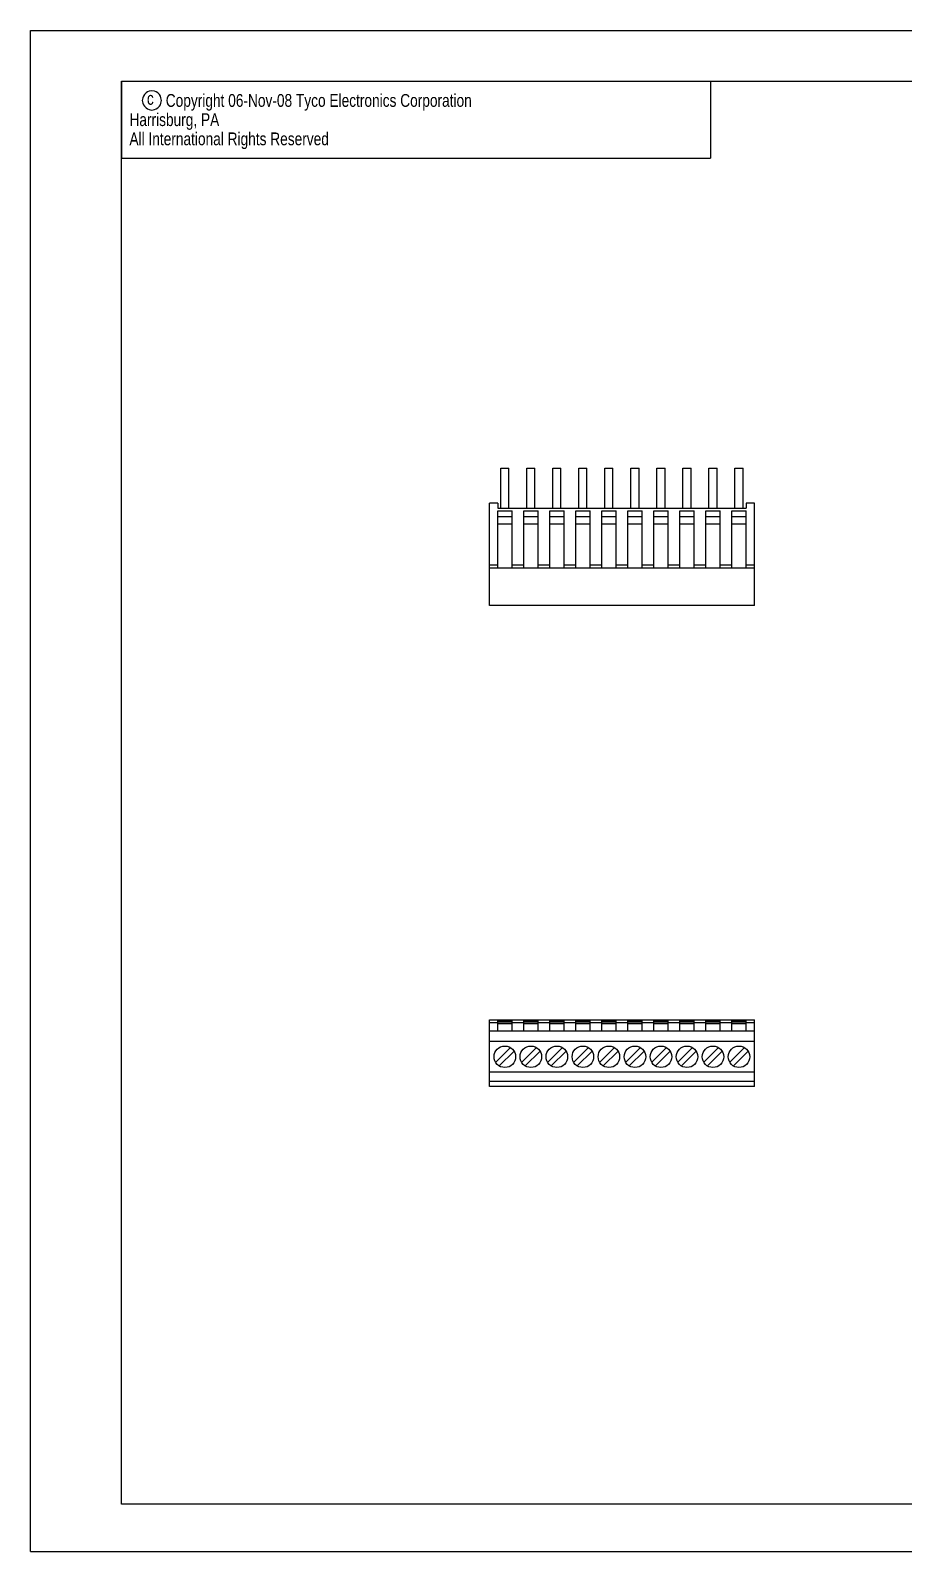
# Model space of a CAD drawing. Extents: x 0 to 420, y 0 to 297.
# Drawn here: x 0 to 170.5, y 0 to 297 of the extents above; entities that cross this region are included whole.
import ezdxf

# ---------------------------------------------------------------- set-up
doc = ezdxf.new("R2010")
doc.units = 0
doc.header["$LTSCALE"] = 23.1
doc.layers.get('0').update_dxf_attribs({"linetype": 'CONTINUOUS'})
doc.styles.get("Standard").update_dxf_attribs({"font": 'txt', "width": 0.95})

msp = doc.modelspace()

# ---------------------------------------------------------------- linework, layer by layer
at = {"color": 7, "linetype": 'CONTINUOUS'}
for p, q in [((0, 0), (0, 297)), ((0, 297), (420, 297)), ((17.78, 9.23), (17.78, 287.08)), ((17.78, 287.08), (409.21, 287.08)), ((91.84, 203.71), (91.84, 211.51)), ((91.84, 211.51), (93.44, 211.51)), ((93.44, 203.71), (93.44, 211.51)), ((96.92, 203.71), (96.92, 211.51)), ((96.92, 211.51), (98.52, 211.51)), ((98.52, 203.71), (98.52, 211.51)), ((102, 203.71), (102, 211.51)), ((102, 211.51), (103.6, 211.51)), ((103.6, 203.71), (103.6, 211.51)), ((107.08, 203.71), (107.08, 211.51)), ((107.08, 211.51), (108.68, 211.51)), ((108.68, 203.71), (108.68, 211.51)), ((112.16, 203.71), (112.16, 211.51)), ((112.16, 211.51), (113.76, 211.51)), ((113.76, 203.71), (113.76, 211.51)), ((117.24, 203.71), (117.24, 211.51)), ((117.24, 211.51), (118.84, 211.51)), ((118.84, 203.71), (118.84, 211.51)), ((122.32, 203.71), (122.32, 211.51)), ((122.32, 211.51), (123.92, 211.51)), ((123.92, 203.71), (123.92, 211.51)), ((127.4, 203.71), (127.4, 211.51)), ((127.4, 211.51), (129, 211.51)), ((129, 203.71), (129, 211.51)), ((132.48, 211.51), (134.08, 211.51)), ((132.48, 203.71), (132.48, 211.51)), ((134.08, 203.71), (134.08, 211.51)), ((137.56, 211.51), (139.16, 211.51)), ((137.56, 203.71), (137.56, 211.51)), ((139.16, 203.71), (139.16, 211.51)), ((89.64, 184.71), (89.64, 204.71)), ((91.24, 204.71), (89.64, 204.71)), ((91.24, 204.71), (91.24, 203.71)), ((91.24, 203.71), (139.76, 203.71)), ((91.24, 192.01), (91.24, 203.21)), ((91.24, 203.21), (94.04, 203.21)), ((91.24, 202.11), (94.04, 202.11)), ((94.04, 192.01), (94.04, 203.21)), ((96.32, 192.01), (96.32, 203.21)), ((96.32, 203.21), (99.12, 203.21)), ((96.32, 202.11), (99.12, 202.11)), ((99.12, 192.01), (99.12, 203.21)), ((101.4, 192.01), (101.4, 203.21)), ((101.4, 203.21), (104.2, 203.21)), ((101.4, 202.11), (104.2, 202.11)), ((104.2, 192.01), (104.2, 203.21)), ((106.48, 192.01), (106.48, 203.21)), ((106.48, 203.21), (109.28, 203.21)), ((106.48, 202.11), (109.28, 202.11)), ((109.28, 192.01), (109.28, 203.21)), ((111.56, 192.01), (111.56, 203.21)), ((111.56, 203.21), (114.36, 203.21)), ((111.56, 202.11), (114.36, 202.11)), ((114.36, 192.01), (114.36, 203.21)), ((116.64, 192.01), (116.64, 203.21)), ((116.64, 203.21), (119.44, 203.21)), ((116.64, 202.11), (119.44, 202.11)), ((119.44, 192.01), (119.44, 203.21)), ((121.72, 203.21), (124.52, 203.21)), ((121.72, 192.01), (121.72, 203.21)), ((121.72, 202.11), (124.52, 202.11)), ((124.52, 192.01), (124.52, 203.21)), ((126.8, 203.21), (129.6, 203.21)), ((126.8, 192.01), (126.8, 203.21)), ((126.8, 202.11), (129.6, 202.11)), ((129.6, 192.01), (129.6, 203.21)), ((131.88, 203.21), (134.68, 203.21)), ((131.88, 192.01), (131.88, 203.21)), ((131.88, 202.11), (134.68, 202.11)), ((134.68, 192.01), (134.68, 203.21)), ((136.96, 203.21), (139.76, 203.21)), ((136.96, 192.01), (136.96, 203.21)), ((136.96, 202.11), (139.76, 202.11)), ((141.36, 204.71), (139.76, 204.71)), ((139.76, 204.71), (139.76, 203.71)), ((139.76, 192.01), (139.76, 203.21)), ((141.36, 184.71), (141.36, 204.71)), ((94.04, 200.61), (91.24, 200.61)), ((99.12, 200.61), (96.32, 200.61)), ((104.2, 200.61), (101.4, 200.61)), ((109.28, 200.61), (106.48, 200.61)), ((114.36, 200.61), (111.56, 200.61)), ((119.44, 200.61), (116.64, 200.61)), ((124.52, 200.61), (121.72, 200.61)), ((129.6, 200.61), (126.8, 200.61)), ((134.68, 200.61), (131.88, 200.61)), ((139.76, 200.61), (136.96, 200.61)), ((91.24, 192.61), (89.64, 192.61)), ((141.36, 192.01), (89.64, 192.01)), ((96.32, 192.61), (94.04, 192.61)), ((101.4, 192.61), (99.12, 192.61)), ((106.48, 192.61), (104.2, 192.61)), ((111.56, 192.61), (109.28, 192.61)), ((116.64, 192.61), (114.36, 192.61)), ((121.72, 192.61), (119.44, 192.61)), ((126.8, 192.61), (124.52, 192.61)), ((131.88, 192.61), (129.6, 192.61)), ((136.96, 192.61), (134.68, 192.61)), ((141.36, 192.61), (139.76, 192.61)), ((141.36, 184.71), (89.64, 184.71)), ((89.64, 90.81), (89.64, 103.81)), ((89.64, 103.81), (141.36, 103.81)), ((91.24, 103.21), (89.64, 103.21)), ((141.36, 101.61), (89.64, 101.61)), ((91.24, 101.61), (91.24, 103.81)), ((91.24, 103.61), (94.04, 103.61)), ((91.24, 103.41), (94.04, 103.41)), ((94.04, 103.01), (91.24, 103.01)), ((94.04, 101.61), (94.04, 103.81)), ((96.32, 103.21), (94.04, 103.21)), ((96.32, 101.61), (96.32, 103.81)), ((96.32, 103.61), (99.12, 103.61)), ((96.32, 103.41), (99.12, 103.41)), ((99.12, 103.01), (96.32, 103.01)), ((99.12, 101.61), (99.12, 103.81)), ((101.4, 103.21), (99.12, 103.21)), ((101.4, 101.61), (101.4, 103.81)), ((101.4, 103.61), (104.2, 103.61)), ((101.4, 103.41), (104.2, 103.41)), ((104.2, 103.01), (101.4, 103.01)), ((104.2, 101.61), (104.2, 103.81)), ((106.48, 103.21), (104.2, 103.21)), ((106.48, 101.61), (106.48, 103.81)), ((106.48, 103.61), (109.28, 103.61)), ((106.48, 103.41), (109.28, 103.41)), ((109.28, 103.01), (106.48, 103.01)), ((109.28, 101.61), (109.28, 103.81)), ((111.56, 103.21), (109.28, 103.21)), ((111.56, 101.61), (111.56, 103.81)), ((111.56, 103.61), (114.36, 103.61)), ((111.56, 103.41), (114.36, 103.41)), ((114.36, 103.01), (111.56, 103.01)), ((114.36, 101.61), (114.36, 103.81)), ((116.64, 103.21), (114.36, 103.21)), ((116.64, 101.61), (116.64, 103.81)), ((116.64, 103.61), (119.44, 103.61)), ((116.64, 103.41), (119.44, 103.41)), ((119.44, 103.01), (116.64, 103.01)), ((119.44, 101.61), (119.44, 103.81)), ((121.72, 103.21), (119.44, 103.21)), ((121.72, 101.61), (121.72, 103.81)), ((121.72, 103.61), (124.52, 103.61)), ((121.72, 103.41), (124.52, 103.41)), ((124.52, 103.01), (121.72, 103.01)), ((124.52, 101.61), (124.52, 103.81)), ((126.8, 103.21), (124.52, 103.21)), ((126.8, 101.61), (126.8, 103.81)), ((126.8, 103.61), (129.6, 103.61)), ((126.8, 103.41), (129.6, 103.41)), ((129.6, 103.01), (126.8, 103.01)), ((129.6, 101.61), (129.6, 103.81)), ((131.88, 103.21), (129.6, 103.21)), ((131.88, 101.61), (131.88, 103.81)), ((131.88, 103.61), (134.68, 103.61)), ((131.88, 103.41), (134.68, 103.41)), ((134.68, 103.01), (131.88, 103.01)), ((134.68, 101.61), (134.68, 103.81)), ((136.96, 103.21), (134.68, 103.21)), ((136.96, 101.61), (136.96, 103.81)), ((136.96, 103.61), (139.76, 103.61)), ((136.96, 103.41), (139.76, 103.41)), ((139.76, 103.01), (136.96, 103.01)), ((139.76, 101.61), (139.76, 103.81)), ((141.36, 103.21), (139.76, 103.21)), ((141.36, 90.81), (141.36, 103.81)), ((141.36, 99.61), (89.64, 99.61)), ((93.73, 98.41), (90.85, 95.53)), ((98.81, 98.41), (95.93, 95.53)), ((103.89, 98.41), (101.01, 95.53)), ((108.97, 98.41), (106.09, 95.53)), ((114.05, 98.41), (111.17, 95.53)), ((119.13, 98.41), (116.25, 95.53)), ((124.21, 98.41), (121.33, 95.53)), ((129.29, 98.41), (126.41, 95.53)), ((134.37, 98.41), (131.49, 95.53)), ((139.45, 98.41), (136.57, 95.53)), ((91.55, 94.82), (94.43, 97.69)), ((96.63, 94.82), (99.51, 97.69)), ((101.71, 94.82), (104.59, 97.69)), ((106.79, 94.82), (109.67, 97.69)), ((111.87, 94.82), (114.75, 97.69)), ((116.95, 94.82), (119.83, 97.69)), ((122.03, 94.82), (124.91, 97.69)), ((127.11, 94.82), (129.99, 97.69)), ((132.19, 94.82), (135.07, 97.69)), ((137.27, 94.82), (140.15, 97.69)), ((141.36, 93.61), (89.64, 93.61)), ((141.36, 91.81), (89.64, 91.81)), ((141.36, 90.81), (89.64, 90.81)), ((409.21, 9.23), (17.78, 9.23)), ((30.48, 9.23), (17.78, 9.23)), ((0, 0), (420, 0))]:
    msp.add_line(p, q, dxfattribs=at)
at = {"color": 2, "linetype": 'CONTINUOUS'}
for p, q in [((17.78, 287.08), (132.78, 287.08)), ((17.78, 287.08), (17.78, 272.08)), ((132.78, 287.08), (132.78, 272.08)), ((17.78, 272.08), (132.78, 272.08))]:
    msp.add_line(p, q, dxfattribs=at)
msp.add_lwpolyline([(21.85, 283.33), (21.95, 282.81), (22.05, 282.5), (22.26, 282.19), (22.58, 281.88), (22.89, 281.67), (23.2, 281.56), (23.72, 281.46), (24.24, 281.56), (24.55, 281.67), (24.87, 281.88), (25.18, 282.19), (25.39, 282.5), (25.49, 282.81), (25.6, 283.33), (25.49, 283.86), (25.39, 284.17), (25.18, 284.48), (24.87, 284.79), (24.55, 285), (24.24, 285.11), (23.72, 285.21), (23.2, 285.11), (22.89, 285), (22.58, 284.79), (22.26, 284.48), (22.05, 284.17), (21.95, 283.86), (21.85, 283.33)], dxfattribs=at)
at = {"color": 7, "linetype": 'CONTINUOUS'}
for centre in [(92.64, 96.61), (97.72, 96.61), (102.8, 96.61), (107.88, 96.61), (112.96, 96.61), (118.04, 96.61), (123.12, 96.61), (128.2, 96.61), (133.28, 96.61), (138.36, 96.61)]:
    msp.add_circle(centre, 2.1, dxfattribs=at)

# ---------------------------------------------------------------- texts
at = {"color": 2, "linetype": 'CONTINUOUS', "width": 0.8}
for s, p in [('c', (22.75, 282.48)), ('Copyright 06-Nov-08 Tyco Electronics Corporation', (26.43, 282.08)), ('  Harrisburg, PA', (17.85, 278.33)), ('  All International Rights Reserved', (17.85, 274.58))]:
    msp.add_text(s, height=2.5, dxfattribs=at).set_placement(p)

doc.saveas('drawing.dxf')
